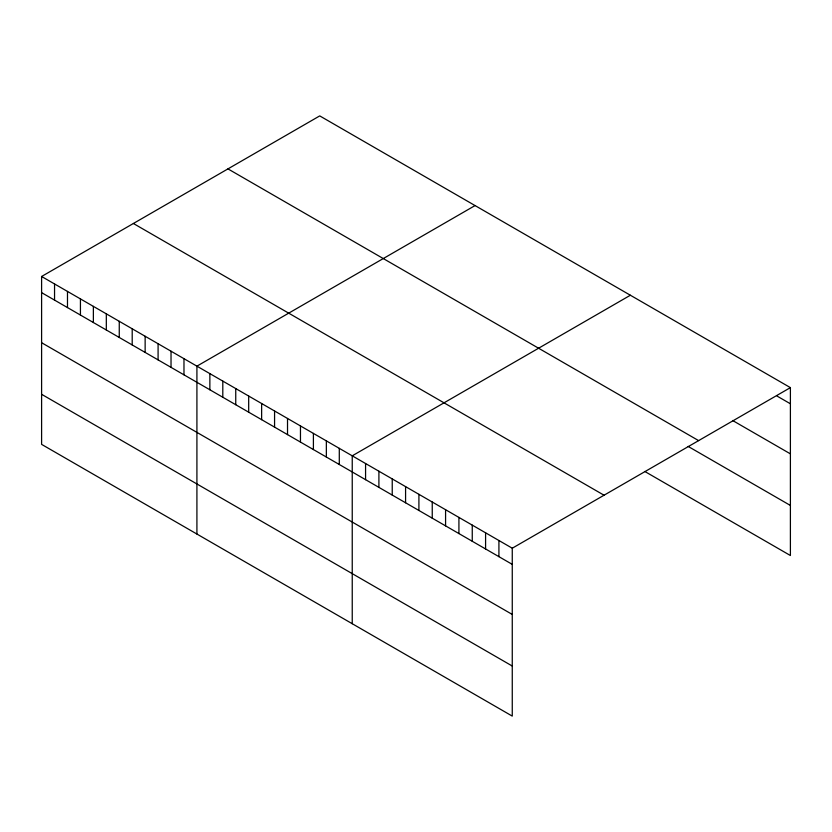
<?xml version="1.0" encoding="UTF-8"?>
<svg xmlns="http://www.w3.org/2000/svg" width="832" height="832" viewBox="0 0 832 832"><rect width="100%" height="100%" fill="white"/><g stroke="black" fill="none" stroke-linecap="round" stroke-linejoin="round"><path stroke-width="1.25" d="M41.6 276.484L512.262 548.215L512.262 716.102L41.6 444.371L41.6 276.484L319.738 115.898L790.4 387.629L790.4 555.516L644.821 471.474M475.062 205.566L196.914 366.153L196.914 534.04M630.375 295.235L352.238 455.822L352.238 623.719M512.262 548.215L790.4 387.629M777.067 396.084L790.4 403.78M732.618 420.493L790.4 453.856M227.958 168.886L698.61 440.617M688.158 446.42L790.4 505.45M133.39 223.486L604.042 495.217M41.6 292.635L512.262 564.366M41.6 342.711L512.262 614.442M41.6 394.295L512.262 666.026M498.919 540.509L498.919 556.67M485.586 532.813L485.586 548.964M472.254 525.117L472.254 541.268M458.921 517.41L458.921 533.572M445.578 509.714L445.578 525.866M432.245 502.018L432.245 518.17M418.912 494.322L418.912 510.474M405.579 486.616L405.579 502.778M392.236 478.92L392.236 495.071M378.903 471.224L378.903 487.375M365.57 463.518L365.57 479.679M339.29 448.354L339.29 464.506M326.352 440.877L326.352 457.028M313.404 433.399L313.404 449.561M300.466 425.932L300.466 442.083M287.518 418.454L287.518 434.616M274.57 410.987L274.57 427.138M261.633 403.51L261.633 419.671M248.685 396.042L248.685 412.194M235.747 388.565L235.747 404.726M222.799 381.098L222.799 397.249M209.862 373.62L209.862 389.782M183.976 358.675L183.976 374.837M171.028 351.208L171.028 367.359M158.09 343.73L158.09 359.892M145.142 336.263L145.142 352.414M132.205 328.786L132.205 344.937M119.257 321.318L119.257 337.47M106.319 313.841L106.319 329.992M93.371 306.374L93.371 322.525M80.434 298.896L80.434 315.047M67.486 291.429L67.486 307.58M54.548 283.951L54.548 300.102"/></g></svg>
